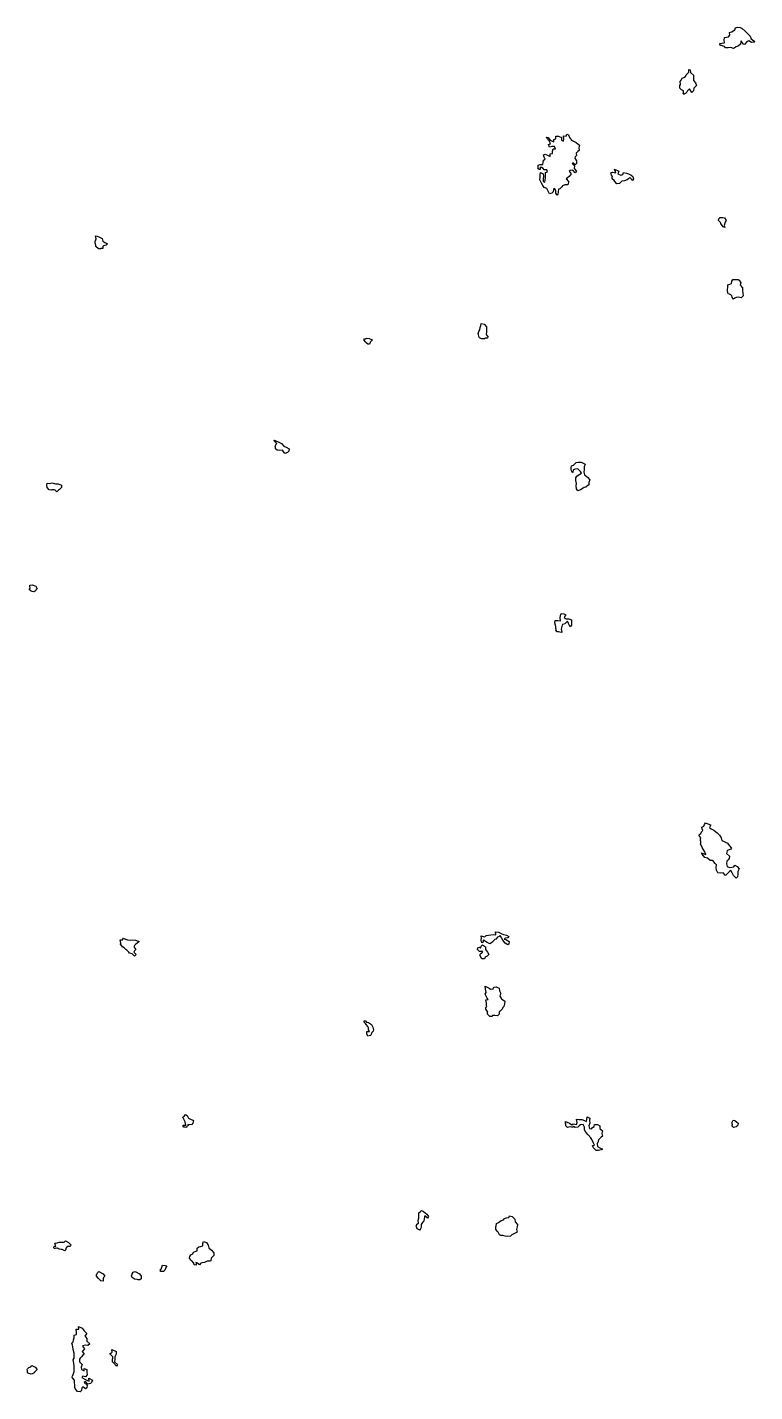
# Model space of a CAD drawing. Extents: x 450006 to 454999, y 6465006 to 6474995.
# Drawn here: x 452626 to 453187, y 6470556 to 6471608 of the extents above; entities that cross this region are included whole.
import ezdxf

# ---------------------------------------------------------------- set-up
doc = ezdxf.new("R2010")
doc.units = 0

msp = doc.modelspace()

# ---------------------------------------------------------------- linework, layer by layer
at = {"layer": '1010'}
for points in [[(453161, 6471593.7), (453160.46, 6471595), (453160.6, 6471595.38), (453161, 6471595.4), (453162.18, 6471595.8), (453164.08, 6471595.9), (453163.9, 6471598.08), (453164.04, 6471599.94), (453165.76, 6471600.22), (453167.32, 6471600.66), (453168.1, 6471601.88), (453168.02, 6471603.96), (453169.68, 6471604.3), (453170.74, 6471605.24), (453172, 6471605.98), (453172.52, 6471607.46), (453174.06, 6471607.92), (453176.28, 6471607.7), (453177.8, 6471607), (453179.98, 6471605), (453182.08, 6471603), (453184.02, 6471601), (453184.56, 6471599), (453185.66, 6471598.32), (453187.44, 6471597), (453187, 6471596.36), (453185, 6471596.22), (453183, 6471597.42), (453181.98, 6471597), (453181, 6471596.42), (453179.8, 6471595), (453179, 6471594.6), (453177.74, 6471596.24), (453177, 6471597.46), (453176.66, 6471597), (453176.54, 6471595), (453175, 6471593.58), (453173.8, 6471593), (453173, 6471592.74), (453171, 6471591.46), (453169, 6471592.24), (453167, 6471592), (453165.98, 6471592), (453165, 6471592), (453164.08, 6471593), (453163, 6471593.4), (453162.18, 6471593.8), (453161, 6471593.7), (453161, 6471593.7)], [(453131, 6471559.8), (453129.72, 6471561), (453129.68, 6471562.3), (453129.72, 6471563), (453130.06, 6471563.92), (453129.8, 6471566.18), (453130.76, 6471567.22), (453131.38, 6471568.6), (453132.76, 6471569.22), (453133.92, 6471570.06), (453134.6, 6471571.38), (453135.56, 6471572.42), (453136.6, 6471573.38), (453136.6, 6471575.38), (453137.56, 6471575), (453137.9, 6471573), (453140.1, 6471571), (453140.28, 6471569), (453140.08, 6471567), (453141.76, 6471565), (453142.54, 6471563), (453141, 6471561.44), (453140.4, 6471561), (453140.28, 6471559), (453139, 6471557.66), (453137, 6471560.5), (453135.56, 6471559), (453135, 6471557.9), (453133.98, 6471557), (453133.24, 6471556.74), (453133, 6471556.2), (453132.32, 6471557), (453132.36, 6471557.62), (453132.36, 6471559), (453131, 6471559.8), (453131, 6471559.8)], [(453021, 6471498.32), (453020, 6471499), (453020.36, 6471499.62), (453020.22, 6471501), (453020.46, 6471501.52), (453021.9, 6471502.08), (453023.92, 6471502.06), (453024.22, 6471503.76), (453024.44, 6471505.54), (453025.76, 6471506.22), (453025, 6471507.9), (453024.52, 6471509.46), (453025.8, 6471510.18), (453028.18, 6471509), (453029.64, 6471508.34), (453029.6, 6471510.38), (453031.4, 6471510.58), (453031.46, 6471512.52), (453031.82, 6471514.16), (453033.78, 6471514.2), (453033, 6471516.02), (453031, 6471515.96), (453029, 6471515.62), (453028.38, 6471517.6), (453029.96, 6471518.02), (453029, 6471520), (453027, 6471522.56), (453026.76, 6471523.22), (453027.98, 6471523), (453029.48, 6471521), (453032.4, 6471519.58), (453032.54, 6471521.44), (453034.06, 6471521.92), (453034.04, 6471523.94), (453035.92, 6471524.06), (453038.38, 6471523), (453038.26, 6471521), (453039.84, 6471520.14), (453040.16, 6471521.82), (453039.78, 6471524.2), (453041.92, 6471524.06), (453042.58, 6471525.4), (453043.78, 6471525), (453044.48, 6471523), (453045.98, 6471521), (453048, 6471519.98), (453049.78, 6471519), (453052.16, 6471517), (453051.64, 6471515), (453051.98, 6471513), (453051, 6471512.28), (453049.7, 6471511), (453049.98, 6471509), (453049, 6471508), (453048.52, 6471507), (453049.98, 6471505), (453049.98, 6471503), (453049, 6471502), (453047, 6471503.5), (453046.58, 6471503), (453048.4, 6471501), (453048.22, 6471499), (453049.82, 6471497), (453049, 6471495.66), (453047, 6471497.76), (453045, 6471497.4), (453044.36, 6471497), (453045.76, 6471495), (453045, 6471494), (453044.24, 6471493), (453043, 6471491.74), (453042.06, 6471491), (453043.68, 6471489), (453043.56, 6471487), (453043, 6471486.36), (453041, 6471486.54), (453039, 6471485.7), (453038.48, 6471485), (453037, 6471483.5), (453035.98, 6471483), (453035.66, 6471481), (453035.58, 6471479), (453035, 6471478.6), (453034, 6471479.98), (453034, 6471481.98), (453033, 6471483.74), (453032.12, 6471483), (453031.98, 6471481), (453031, 6471480), (453029, 6471479.46), (453027.46, 6471482.52), (453027, 6471483.58), (453025, 6471484.28), (453024, 6471485.98), (453023, 6471487.74), (453021.74, 6471490.24), (453021.88, 6471492.1), (453021.92, 6471494.06), (453022.1, 6471495.88), (453024.22, 6471495), (453024.4, 6471493), (453024.32, 6471491), (453024.24, 6471489), (453025.52, 6471488.46), (453025.82, 6471490.16), (453026, 6471491.98), (453025.9, 6471494.08), (453026.12, 6471495.86), (453027.62, 6471496.36), (453027, 6471497.9), (453025, 6471498.08), (453024.12, 6471499), (453023, 6471499.76), (453021.98, 6471500), (453021.82, 6471499), (453021.78, 6471498.2), (453021, 6471498.32), (453021, 6471498.32)], [(453077, 6471494), (453076.6, 6471495), (453076.34, 6471495.64), (453077, 6471495.98), (453077.7, 6471496.28), (453080.18, 6471495.8), (453079.34, 6471498.64), (453082.64, 6471497), (453081.7, 6471495), (453084.08, 6471493.9), (453085.62, 6471494.36), (453086.12, 6471495.86), (453088.44, 6471495.54), (453089.98, 6471495), (453092, 6471493.98), (453093.32, 6471493), (453093.88, 6471491), (453093, 6471489.78), (453091, 6471492), (453089.98, 6471491), (453089, 6471490.32), (453087, 6471489.6), (453085, 6471489.34), (453084.74, 6471489), (453083, 6471487.6), (453081, 6471487.24), (453079.58, 6471489), (453079, 6471489.8), (453077.38, 6471491), (453077.38, 6471492.6), (453077.66, 6471493), (453077, 6471494), (453077, 6471494)], [(453161, 6471457.34), (453159.56, 6471459), (453159.86, 6471460.12), (453160.56, 6471461), (453160.6, 6471461.38), (453162.58, 6471461.4), (453164.12, 6471461), (453165.46, 6471459), (453165, 6471458.22), (453164.32, 6471457), (453163.82, 6471455), (453164.36, 6471453.62), (453163, 6471454), (453162.36, 6471455), (453161.32, 6471456.66), (453161.18, 6471457), (453161, 6471457.34), (453161, 6471457.34)], [(452679, 6471439.98), (452678.78, 6471441), (452678.64, 6471441.34), (452678.56, 6471443), (452678.68, 6471443.3), (452679.2, 6471444.78), (452679, 6471446), (452678.8, 6471447.18), (452679.98, 6471447), (452681.98, 6471446), (452683.88, 6471445), (452684.56, 6471443), (452686, 6471441.98), (452687.98, 6471441), (452687, 6471440), (452685, 6471439.5), (452684.48, 6471439), (452684.48, 6471437.5), (452683, 6471437.5), (452682.84, 6471437.14), (452681, 6471437.14), (452679.14, 6471439), (452679, 6471439.98), (452679, 6471439.98)], [(453167, 6471402.5), (453166.74, 6471403), (453166.74, 6471403.24), (453166.34, 6471405), (453166.34, 6471405.64), (453166.62, 6471407.36), (453166.74, 6471409.24), (453168.12, 6471409.86), (453169.64, 6471410.34), (453169.84, 6471412.14), (453170.44, 6471413.54), (453172.54, 6471413.44), (453174.54, 6471413.44), (453175.52, 6471413), (453176.6, 6471411), (453176.08, 6471409), (453177.92, 6471407), (453177.98, 6471405), (453178.32, 6471403), (453178.54, 6471401), (453177, 6471399.32), (453175, 6471399.9), (453173, 6471399.66), (453172.08, 6471399), (453171, 6471398.36), (453170.6, 6471399), (453170.04, 6471399.94), (453169.76, 6471401), (453169, 6471401.74), (453167.86, 6471402.12), (453167, 6471402.5), (453167, 6471402.5)], [(452975, 6471368.52), (452974.78, 6471369), (452974.56, 6471369.42), (452974.2, 6471371), (452974.16, 6471371.82), (452974.54, 6471373.44), (452975.22, 6471374.76), (452975.62, 6471376.36), (452976.08, 6471377.9), (452976.44, 6471379.54), (452978.66, 6471379), (452980.46, 6471377), (452980.54, 6471375), (452980.5, 6471373), (452980.3, 6471371), (452981.78, 6471369), (452981, 6471368.26), (452979.68, 6471368.3), (452979, 6471367.76), (452978.22, 6471367.76), (452977, 6471367.76), (452975.98, 6471368), (452975, 6471368.52), (452975, 6471368.52)], [(452887, 6471365.36), (452885.84, 6471367), (452886.22, 6471367.76), (452887, 6471367.76), (452887.82, 6471368.16), (452890, 6471367.98), (452892.44, 6471367), (452891, 6471365.54), (452890.8, 6471365.18), (452890.6, 6471365), (452890.26, 6471363.72), (452889, 6471363.58), (452887.38, 6471365), (452887, 6471365.36), (452887, 6471365.36)], [(452817, 6471288.74), (452816.64, 6471289), (452816.74, 6471289.24), (452817, 6471289.64), (452817.98, 6471289), (452819.62, 6471288.36), (452822.36, 6471287), (452823.98, 6471285), (452825.84, 6471284.14), (452828.14, 6471283), (452828.08, 6471281), (452827, 6471280.1), (452825, 6471279.32), (452823, 6471281.84), (452821, 6471281.52), (452819, 6471281.98), (452817.7, 6471283), (452817.76, 6471284.22), (452817.3, 6471285), (452817.86, 6471286.12), (452818.7, 6471287), (452817, 6471288.74), (452817, 6471288.74)], [(453047, 6471264.78), (453046.5, 6471265), (453046.12, 6471265.86), (453045.7, 6471267), (453045.82, 6471268.16), (453046.16, 6471269.82), (453047.54, 6471270.44), (453048.56, 6471271.42), (453049.6, 6471272.38), (453051.32, 6471272.66), (453053.44, 6471272.54), (453056.54, 6471271), (453055.96, 6471269), (453055.88, 6471267), (453055.58, 6471265), (453056.08, 6471263), (453058.44, 6471261), (453060.3, 6471259), (453059.36, 6471257), (453059.38, 6471255), (453059, 6471254.8), (453057, 6471253.48), (453055.86, 6471253), (453055, 6471252.54), (453053, 6471251.38), (453052.32, 6471251), (453051, 6471250.54), (453049.96, 6471252.02), (453049.56, 6471254.42), (453049.86, 6471256.12), (453049.44, 6471258.54), (453049.44, 6471260.54), (453050.08, 6471261.9), (453051.24, 6471262.74), (453052.5, 6471263.48), (453053.74, 6471264.24), (453053, 6471265.38), (453051, 6471267.52), (453049, 6471267.32), (453048.66, 6471267.32), (453048.4, 6471267), (453047.3, 6471266.68), (453047.14, 6471265), (453047.32, 6471264.66), (453047, 6471264.78), (453047, 6471264.78)], [(452643, 6471251.32), (452641.4, 6471253), (452641.18, 6471254.8), (452641.2, 6471255), (452641.5, 6471256.48), (452643.66, 6471256.32), (452645.36, 6471256.62), (452647.92, 6471256.06), (452650, 6471255.98), (452652.58, 6471255), (452652.48, 6471253), (452651, 6471251.5), (452650.22, 6471251), (452649, 6471249.8), (452647.74, 6471251), (452647, 6471251.32), (452646.76, 6471251.22), (452645, 6471251.22), (452644.8, 6471251.18), (452643, 6471251.32), (452643, 6471251.32)], [(452629, 6471173.36), (452627.66, 6471175), (452628.36, 6471175.62), (452628, 6471177), (452628.14, 6471177.84), (452629.82, 6471178.16), (452632.66, 6471177), (452633.7, 6471175), (452633, 6471174.6), (452632.42, 6471173.56), (452631.36, 6471173), (452631.22, 6471172.76), (452631, 6471172.6), (452630, 6471173), (452629, 6471173.36), (452629, 6471173.36)], [(453035, 6471141.94), (453034.06, 6471143), (453034.3, 6471143.68), (453034.06, 6471145), (453034.04, 6471145.94), (453033.14, 6471148.84), (453033.38, 6471150.6), (453035.42, 6471150.56), (453037.56, 6471150.42), (453037.42, 6471152.56), (453037.56, 6471154.42), (453038, 6471155.98), (453040.16, 6471155.82), (453041.78, 6471155), (453041, 6471154), (453040.52, 6471153), (453042, 6471151.98), (453044, 6471151.98), (453045.98, 6471151), (453045.98, 6471149), (453045.98, 6471147), (453045, 6471145.74), (453043.7, 6471148.28), (453043, 6471150), (453041.98, 6471149), (453041, 6471148), (453039, 6471147.56), (453038.76, 6471147), (453038.46, 6471145), (453038.1, 6471143.88), (453038.38, 6471143), (453038.56, 6471141.42), (453037, 6471141.56), (453036.02, 6471141.96), (453035, 6471141.94), (453035, 6471141.94)], [(453145, 6470984), (453144.24, 6470985), (453144.58, 6470985.4), (453145, 6470985.94), (453145.74, 6470986.24), (453146.44, 6470987.54), (453147.36, 6470988.62), (453147, 6470990), (453146.62, 6470991.36), (453148.08, 6470991.9), (453148.74, 6470993.24), (453149.52, 6470994.46), (453152.62, 6470993.36), (453153.46, 6470993), (453153, 6470992), (453152.6, 6470991), (453153.94, 6470990.04), (453155.78, 6470989), (453158.34, 6470987), (453160.38, 6470985), (453161.54, 6470983), (453162.04, 6470981), (453163.78, 6470980.2), (453166.36, 6470979), (453167.72, 6470977), (453169.62, 6470975), (453169, 6470974.24), (453167, 6470973.62), (453166.26, 6470973), (453165.56, 6470971), (453167.92, 6470969), (453167.64, 6470967), (453167, 6470966.08), (453165.9, 6470965), (453165.62, 6470963), (453166.28, 6470961), (453167.88, 6470960.1), (453169.68, 6470960.3), (453171.32, 6470960.66), (453172.16, 6470961.82), (453174, 6470961), (453175.5, 6470959), (453175, 6470958), (453174.48, 6470957), (453174.3, 6470955), (453174.12, 6470953), (453173, 6470951.86), (453171, 6470954), (453170, 6470955.98), (453169, 6470957.88), (453167.98, 6470957), (453167, 6470956), (453165.98, 6470955), (453165, 6470954), (453163, 6470955.94), (453161, 6470955.9), (453159, 6470956), (453158, 6470957.98), (453157.8, 6470960.18), (453157.9, 6470962.08), (453157, 6470963.32), (453155, 6470965.46), (453153, 6470965.6), (453151, 6470967.36), (453149, 6470967.92), (453147, 6470970.32), (453146.42, 6470971.56), (453147.56, 6470971), (453149.7, 6470970.28), (453149, 6470972.16), (453147.72, 6470974.26), (453147, 6470975.5), (453145.5, 6470978.48), (453145.76, 6470979), (453145.76, 6470980.22), (453145.7, 6470981), (453145.7, 6470982.28), (453145.76, 6470983), (453145, 6470984), (453145, 6470984)], [(452977, 6470902.08), (452976.64, 6470903), (452976.36, 6470903.62), (452976.36, 6470905), (452976.56, 6470905.42), (452976.46, 6470907.52), (452977.92, 6470907), (452979.28, 6470906.7), (452980.16, 6470907.82), (452981.9, 6470908.08), (452983.72, 6470908.26), (452985.58, 6470908.4), (452987.76, 6470908.22), (452987.42, 6470910.56), (452989.72, 6470910.26), (452992.26, 6470909), (452993.6, 6470908.38), (452996, 6470907.98), (452997.66, 6470907), (452997, 6470906), (452995, 6470905.6), (452993.98, 6470905), (452995.34, 6470904.64), (452998.02, 6470903), (452997.7, 6470901), (452997, 6470900.52), (452995, 6470901.9), (452993, 6470904), (452992, 6470905.98), (452991, 6470907.72), (452990.22, 6470907), (452989, 6470906.32), (452987.7, 6470905), (452987, 6470904.6), (452985.24, 6470903), (452985, 6470902.52), (452983, 6470901.18), (452981, 6470902.3), (452979.66, 6470903), (452979, 6470903.82), (452977.98, 6470904), (452977.98, 6470903), (452977.54, 6470902.44), (452977, 6470902.08), (452977, 6470902.08)], [(452699, 6470899.78), (452698.04, 6470901), (452698.22, 6470901.76), (452698.14, 6470903), (452697.72, 6470904.26), (452699.62, 6470904.36), (452700.34, 6470905.64), (452702.04, 6470905), (452703.48, 6470904.5), (452705.96, 6470904.02), (452707.64, 6470904.34), (452709.76, 6470904.22), (452712.36, 6470903), (452711, 6470901.86), (452709.92, 6470901), (452709, 6470900.1), (452708.46, 6470899), (452709.98, 6470897), (452709, 6470896), (452708.46, 6470895), (452710.28, 6470893), (452709, 6470891.7), (452707, 6470893.52), (452705, 6470894), (452704.58, 6470895), (452703, 6470896.38), (452702.22, 6470897), (452701, 6470898.2), (452699.74, 6470899), (452699, 6470899.78), (452699, 6470899.78)], [(452975, 6470895.32), (452973.44, 6470897), (452973.7, 6470898.28), (452975, 6470898.66), (452975.9, 6470898.08), (452976.48, 6470899.5), (452977.5, 6470900.48), (452979.8, 6470899), (452979.68, 6470897), (452981.34, 6470895), (452982.26, 6470893), (452981, 6470891.7), (452979.52, 6470891), (452979, 6470889.82), (452977, 6470889.62), (452975.42, 6470892.56), (452976, 6470893.98), (452977, 6470893.98), (452977.24, 6470894.74), (452977.7, 6470895), (452977, 6470895.9), (452976.66, 6470895.32), (452975, 6470895.32), (452975, 6470895.32)], [(452981, 6470849.34), (452979.92, 6470851), (452979.96, 6470852.02), (452980.62, 6470853), (452980.46, 6470853.52), (452980.44, 6470855.54), (452979.9, 6470858.08), (452981.7, 6470858.28), (452981, 6470859.3), (452979.5, 6470862.48), (452980.2, 6470863.78), (452979.76, 6470866.22), (452979.32, 6470868.66), (452982.56, 6470867), (452983.58, 6470866.4), (452985.5, 6470866.48), (452986.18, 6470867.8), (452987.82, 6470868.16), (452990.16, 6470867), (452990.44, 6470865), (452991.46, 6470863), (452991, 6470862), (452990.64, 6470861), (452991.98, 6470859), (452994.66, 6470857), (452994.26, 6470855), (452993.96, 6470853), (452993, 6470852.1), (452992.58, 6470851), (452991, 6470849.32), (452990.2, 6470849), (452990.3, 6470847), (452989, 6470845.68), (452987, 6470846), (452985, 6470846), (452984.64, 6470845.34), (452983, 6470845.34), (452981.34, 6470847), (452981.34, 6470848.64), (452981.44, 6470849), (452981, 6470849.34), (452981, 6470849.34)], [(452887, 6470840), (452886, 6470841), (452886, 6470841.98), (452887, 6470841.98), (452887.9, 6470841), (452889.38, 6470840.6), (452891.82, 6470839), (452892.8, 6470837), (452893.24, 6470835), (452893, 6470834.06), (452891.92, 6470833), (452891.24, 6470831), (452891, 6470830.6), (452889, 6470830), (452888.16, 6470831.82), (452888.2, 6470833.78), (452890.28, 6470833.7), (452889.52, 6470835), (452889.32, 6470836.66), (452889.18, 6470837), (452889, 6470837.52), (452887.52, 6470839), (452887, 6470840), (452887, 6470840)], [(452747, 6470759.88), (452746.2, 6470761), (452746.54, 6470761.44), (452747, 6470761.5), (452748.42, 6470761.56), (452748, 6470763.98), (452747, 6470766), (452746.2, 6470767.78), (452747.4, 6470768.58), (452748.24, 6470769.74), (452749.52, 6470769), (452750.58, 6470767), (452751.5, 6470766.48), (452754.48, 6470765), (452753.98, 6470763), (452753, 6470762), (452751, 6470761.66), (452749.98, 6470762), (452750.16, 6470761), (452749.32, 6470760.66), (452749, 6470759.82), (452748.1, 6470759.88), (452747, 6470759.88), (452747, 6470759.88)], [(453043, 6470759.8), (453041.8, 6470761), (453041.8, 6470762.18), (453041.38, 6470763), (453041.54, 6470764.44), (453044.44, 6470763), (453046.22, 6470761.76), (453047.36, 6470762.62), (453050, 6470761.98), (453050.48, 6470763.5), (453049.9, 6470766.08), (453052, 6470765.98), (453054, 6470765.98), (453055.98, 6470765), (453057.7, 6470764.28), (453058, 6470765.98), (453058.04, 6470767.94), (453060.28, 6470767), (453059.98, 6470765), (453060.28, 6470763), (453059.54, 6470761), (453059.98, 6470759), (453061.38, 6470758.6), (453062.2, 6470759.78), (453063.5, 6470760.48), (453063.9, 6470762.08), (453066, 6470761.98), (453067.98, 6470761), (453068.02, 6470759), (453069.98, 6470757), (453069.54, 6470755), (453070, 6470753), (453069, 6470752.32), (453067.66, 6470751), (453067, 6470750.08), (453066.56, 6470749), (453065.88, 6470747), (453066.08, 6470745), (453068, 6470743.98), (453069.86, 6470743), (453069, 6470742.5), (453067, 6470741.96), (453065, 6470741.94), (453063, 6470744), (453062.26, 6470745.72), (453063.9, 6470746.08), (453063, 6470747.66), (453061.66, 6470750.32), (453061, 6470751.8), (453059, 6470754.04), (453057, 6470756), (453056, 6470757.98), (453056, 6470759.98), (453055, 6470762), (453053, 6470761.66), (453051.9, 6470761), (453051, 6470760), (453049, 6470759.6), (453047.62, 6470760.36), (453047, 6470760), (453045.98, 6470760), (453045, 6470760.26), (453043.9, 6470760.08), (453043, 6470759.8), (453043, 6470759.8)], [(453171, 6470759.76), (453169.86, 6470761), (453170.16, 6470761.82), (453170, 6470763), (453170.06, 6470763.92), (453170.72, 6470765.26), (453172.1, 6470765), (453174.74, 6470763), (453174.52, 6470761.46), (453174.1, 6470761), (453173.42, 6470760.56), (453173, 6470760.18), (453172.12, 6470759.86), (453171, 6470759.76), (453171, 6470759.76)], [(452927, 6470681.58), (452926.42, 6470683), (452926.24, 6470683.74), (452926.62, 6470685), (452926.74, 6470685.24), (452927.96, 6470686.02), (452927.74, 6470688.24), (452928.2, 6470689.78), (452928.32, 6470691.66), (452928.18, 6470693.8), (452929.32, 6470694.66), (452930.28, 6470695.7), (452931.98, 6470695), (452934.4, 6470693), (452935.76, 6470691), (452935, 6470689.84), (452933, 6470691.58), (452932.76, 6470691), (452932.46, 6470689), (452931.78, 6470687), (452931, 6470686.46), (452930, 6470685), (452930, 6470683), (452929.84, 6470682.14), (452929.42, 6470681), (452929.24, 6470680.74), (452929, 6470680.58), (452927.98, 6470681), (452927, 6470681.58), (452927, 6470681.58)], [(452989, 6470679.6), (452987.6, 6470681), (452987.7, 6470682.28), (452987.66, 6470683), (452988, 6470683.98), (452988.28, 6470685.7), (452989.62, 6470686.36), (452990.66, 6470687.32), (452991.92, 6470688.06), (452993.58, 6470688.4), (452994.36, 6470689.62), (452996, 6470689.98), (452997.6, 6470690.38), (452998.3, 6470691.68), (453000.36, 6470691), (453002.24, 6470689), (453002.48, 6470687), (453004.28, 6470685), (453004.22, 6470683), (453003.58, 6470681), (453004.02, 6470679), (453003, 6470678.5), (453001, 6470677.52), (453000.02, 6470677), (452999, 6470675.9), (452997, 6470675.66), (452995, 6470675.94), (452993, 6470676.5), (452991.48, 6470676.5), (452991, 6470676.58), (452990.58, 6470677), (452990, 6470677.98), (452989.56, 6470679), (452989, 6470679.6), (452989, 6470679.6)], [(452647, 6470666.52), (452646.7, 6470667), (452646.66, 6470667.32), (452647, 6470668.26), (452648.1, 6470667.88), (452647.44, 6470670.54), (452649.18, 6470670.8), (452650.74, 6470671.24), (452652.66, 6470671.32), (452654.56, 6470671.42), (452655.7, 6470672.28), (452658.02, 6470671), (452660.12, 6470669), (452659, 6470668.08), (452657, 6470667.94), (452656.04, 6470667), (452655.72, 6470665), (452655, 6470664.6), (452653, 6470665.56), (452652.4, 6470665.58), (452651, 6470665.98), (452649.4, 6470666.58), (452649, 6470666.66), (452647.6, 6470666.38), (452647, 6470666.52), (452647, 6470666.52)], [(452753, 6470656.78), (452752.64, 6470657), (452752, 6470657.98), (452751.4, 6470659), (452751.64, 6470660.34), (452752.42, 6470661.56), (452753.76, 6470662.22), (452754.36, 6470663.62), (452755.78, 6470664.2), (452757.36, 6470664.62), (452757.34, 6470666.64), (452758.4, 6470667.58), (452759.9, 6470668.08), (452761.62, 6470668.36), (452761.72, 6470670.26), (452762.22, 6470671.76), (452764.36, 6470671), (452765.82, 6470669), (452766.14, 6470667), (452768.18, 6470665), (452770.08, 6470663), (452769.98, 6470661), (452769, 6470660), (452768.16, 6470659), (452767.68, 6470657), (452767, 6470656.66), (452765, 6470656.66), (452763, 6470655.58), (452761, 6470655.32), (452760.12, 6470655), (452759, 6470653.86), (452757, 6470655.4), (452756.24, 6470655.74), (452756.36, 6470655), (452756.36, 6470653.62), (452755, 6470653.9), (452754.58, 6470655), (452753, 6470656.78), (452753, 6470656.78)], [(452681, 6470643.4), (452679.52, 6470645), (452679.54, 6470646.44), (452680.2, 6470647), (452680.38, 6470647.6), (452681.36, 6470648.62), (452684.74, 6470647), (452685.98, 6470645), (452685, 6470644), (452684.8, 6470643.18), (452684.64, 6470643), (452684.64, 6470641.34), (452683, 6470641.46), (452681.34, 6470643), (452681, 6470643.4), (452681, 6470643.4)], [(452707, 6470644.04), (452706.56, 6470645), (452706.64, 6470645.34), (452707, 6470646.62), (452707.2, 6470646.78), (452707.86, 6470648.12), (452709.38, 6470648.6), (452712.84, 6470647), (452713.92, 6470645), (452713.94, 6470643), (452713, 6470642.32), (452711.66, 6470642.32), (452711, 6470642.42), (452709.2, 6470642.78), (452709, 6470642.82), (452708.66, 6470643), (452707, 6470644.04), (452707, 6470644.04)], [(452729, 6470648.66), (452728.82, 6470649), (452728.84, 6470649.14), (452729, 6470650.52), (452729.5, 6470650.48), (452729.98, 6470652), (452730.54, 6470653.44), (452732.7, 6470653.28), (452733.86, 6470653), (452733, 6470651.8), (452732.86, 6470651), (452732.2, 6470649.78), (452731.5, 6470649), (452731.34, 6470648.64), (452731, 6470648.66), (452729.36, 6470648.62), (452729, 6470648.66), (452729, 6470648.66)], [(452661, 6470566.74), (452660.72, 6470567), (452660.76, 6470567.22), (452661, 6470568.34), (452661.4, 6470568.58), (452661.94, 6470570.04), (452662.28, 6470571.7), (452662.38, 6470573.6), (452662.4, 6470575.58), (452662.04, 6470577.94), (452661.48, 6470580.5), (452662.22, 6470581.76), (452662.36, 6470583.62), (452662.34, 6470585.64), (452661.48, 6470588.5), (452661.32, 6470590.66), (452661, 6470591.92), (452660.58, 6470593.4), (452661.54, 6470594.44), (452661.86, 6470596.12), (452662.36, 6470597.62), (452662.32, 6470599.66), (452664, 6470599.98), (452664, 6470601.98), (452663.82, 6470604.16), (452665.84, 6470604.14), (452665.64, 6470606.34), (452668.38, 6470605), (452669.98, 6470603), (452672.1, 6470601), (452671, 6470599.54), (452670.54, 6470599), (452671.98, 6470597), (452672.14, 6470595), (452674.3, 6470593), (452673, 6470591.68), (452671, 6470591.92), (452669, 6470591.46), (452668.66, 6470591), (452670.4, 6470589), (452669, 6470587.48), (452668.62, 6470587), (452669.98, 6470585), (452669, 6470584.28), (452667.9, 6470583), (452667, 6470581.78), (452666.56, 6470581), (452666.56, 6470579), (452668.46, 6470577), (452667.74, 6470575), (452668.06, 6470573), (452669.92, 6470572.06), (452670.1, 6470573.88), (452672.12, 6470573), (452672.08, 6470571), (452672.48, 6470569), (452671, 6470567.5), (452669, 6470567.92), (452668.18, 6470567), (452670, 6470565.98), (452671.98, 6470565), (452673.84, 6470564.14), (452673.56, 6470566.42), (452676.42, 6470565), (452675.7, 6470563), (452675, 6470562.22), (452673, 6470561.92), (452671, 6470564), (452670.14, 6470563), (452672.48, 6470561), (452672.12, 6470559), (452671, 6470558.12), (452669, 6470559.8), (452668.18, 6470559), (452667.98, 6470557), (452667, 6470556), (452665, 6470556.08), (452663, 6470558.38), (452662.78, 6470559.2), (452662.8, 6470561), (452662.86, 6470561.12), (452662.7, 6470563), (452662.7, 6470563.28), (452662.66, 6470565), (452661, 6470566.74), (452661, 6470566.74)], [(452691, 6470584.08), (452690, 6470585), (452690.22, 6470585.76), (452691, 6470585.66), (452691.56, 6470586.42), (452691.46, 6470588.52), (452694.82, 6470587), (452694.66, 6470585), (452693.76, 6470583), (452693.8, 6470581), (452693.54, 6470579), (452695.68, 6470577), (452695, 6470575.82), (452693, 6470577.9), (452691.9, 6470579), (452691.9, 6470580.08), (452692, 6470581), (452692.08, 6470581.9), (452692.08, 6470583), (452691, 6470584.08), (452691, 6470584.08)], [(452627, 6470569.92), (452626.28, 6470571), (452626.2, 6470571.78), (452626.14, 6470573), (452626.34, 6470573.64), (452627.24, 6470574.74), (452628.86, 6470575.12), (452629.7, 6470576.28), (452632.16, 6470575), (452633.7, 6470573), (452633, 6470572.3), (452631.84, 6470571), (452631.46, 6470570.52), (452631, 6470570.38), (452630.08, 6470569.9), (452629, 6470569.4), (452628.3, 6470569.68), (452627, 6470569.92), (452627, 6470569.92)]]:
    msp.add_lwpolyline(points, dxfattribs=at)

doc.saveas('drawing.dxf')
